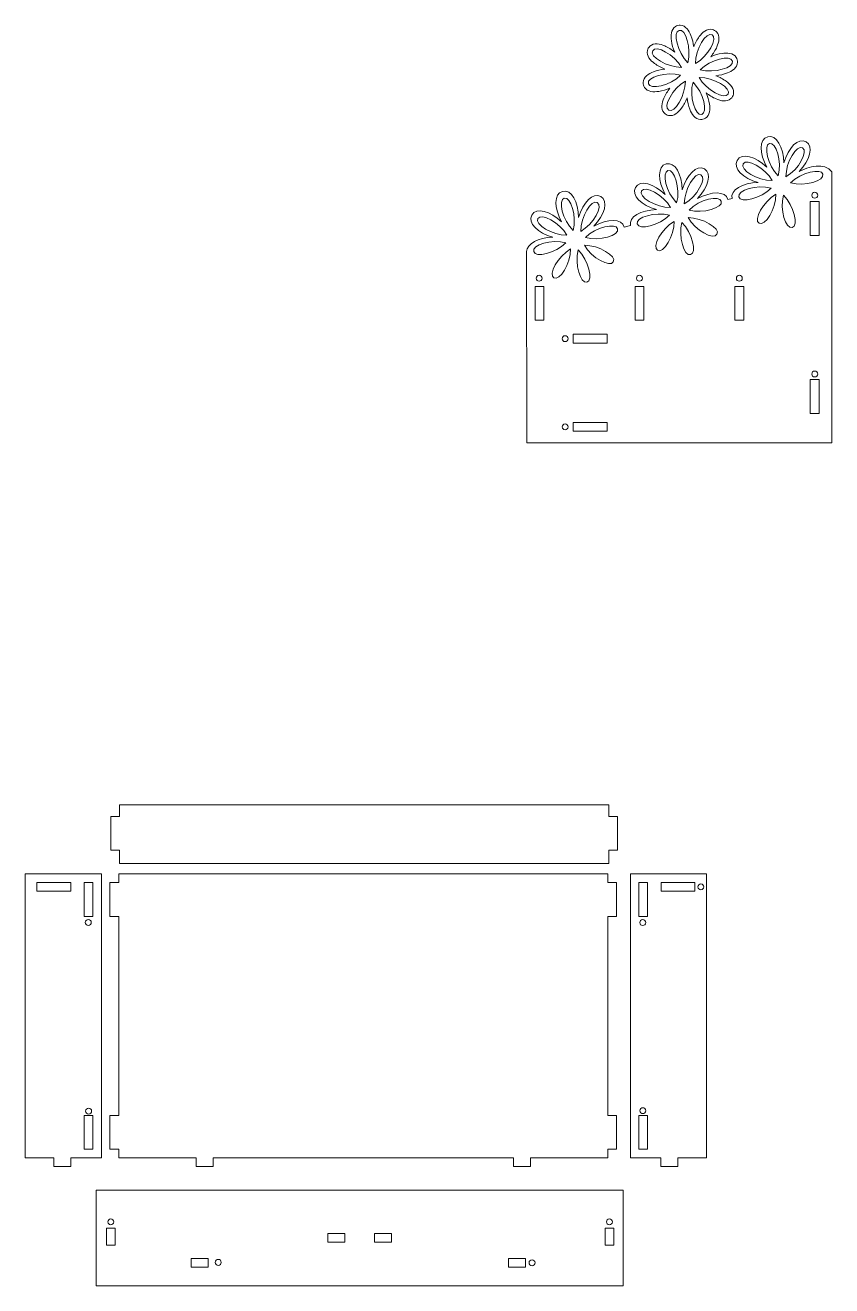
# Model space of a CAD drawing. Header units: inches. Extents: x -27.3 to 18.2, y -33.1 to 6.1.
# Drawn here: x -27.25 to -8.51, y -33.07 to -3.76 of the extents above; entities that cross this region are included whole.
import ezdxf

# ---------------------------------------------------------------- set-up
doc = ezdxf.new("R2010")
doc.units = ezdxf.units.IN
doc.header["$MEASUREMENT"] = 0
doc.layers.add('Layer 1', color=7, linetype='Continuous')

msp = doc.modelspace()

# ---------------------------------------------------------------- linework, layer by layer
at = {"layer": 'Layer 1', "color": 250, "lineweight": 18}
for points, knots in [([(-11.321, -4.488), (-11.237, -4.452), (-11.147, -4.424), (-11.06, -4.411), (-11.06, -4.411), (-10.947, -4.394), (-10.798, -4.396), (-10.729, -4.506), (-10.729, -4.506), (-10.719, -4.523), (-10.711, -4.541), (-10.706, -4.56), (-10.706, -4.56), (-10.701, -4.579), (-10.698, -4.599), (-10.699, -4.619), (-10.699, -4.619), (-10.703, -4.748), (-10.831, -4.825), (-10.937, -4.867), (-10.937, -4.867), (-11.019, -4.899), (-11.111, -4.92), (-11.202, -4.931), (-11.202, -4.931), (-11.117, -4.965), (-11.034, -5.008), (-10.963, -5.061), (-10.963, -5.061), (-10.87, -5.128), (-10.767, -5.236), (-10.796, -5.362), (-10.796, -5.362), (-10.8, -5.381), (-10.808, -5.399), (-10.818, -5.416), (-10.818, -5.416), (-10.828, -5.434), (-10.84, -5.45), (-10.854, -5.463), (-10.854, -5.463), (-10.949, -5.551), (-11.093, -5.516), (-11.198, -5.47), (-11.198, -5.47), (-11.279, -5.435), (-11.359, -5.385), (-11.431, -5.328), (-11.431, -5.328), (-11.394, -5.412), (-11.366, -5.502), (-11.353, -5.589), (-11.353, -5.589), (-11.336, -5.702), (-11.339, -5.851), (-11.448, -5.92), (-11.448, -5.92), (-11.465, -5.93), (-11.483, -5.938), (-11.503, -5.943), (-11.503, -5.943), (-11.522, -5.948), (-11.541, -5.951), (-11.561, -5.95), (-11.561, -5.95), (-11.69, -5.946), (-11.767, -5.818), (-11.809, -5.712), (-11.809, -5.712), (-11.842, -5.63), (-11.863, -5.538), (-11.873, -5.447), (-11.873, -5.447), (-11.907, -5.533), (-11.951, -5.616), (-12.003, -5.687), (-12.003, -5.687), (-12.071, -5.779), (-12.178, -5.882), (-12.304, -5.853), (-12.304, -5.853), (-12.323, -5.849), (-12.342, -5.841), (-12.359, -5.831), (-12.359, -5.831), (-12.376, -5.822), (-12.392, -5.809), (-12.405, -5.795), (-12.405, -5.795), (-12.494, -5.701), (-12.458, -5.556), (-12.412, -5.451), (-12.412, -5.451), (-12.377, -5.37), (-12.327, -5.29), (-12.271, -5.219), (-12.271, -5.219), (-12.354, -5.255), (-12.444, -5.283), (-12.531, -5.296), (-12.531, -5.296), (-12.644, -5.313), (-12.794, -5.31), (-12.862, -5.201), (-12.862, -5.201), (-12.873, -5.184), (-12.88, -5.166), (-12.885, -5.147), (-12.885, -5.147), (-12.891, -5.128), (-12.893, -5.108), (-12.893, -5.088), (-12.893, -5.088), (-12.888, -4.959), (-12.761, -4.882), (-12.654, -4.84), (-12.654, -4.84), (-12.572, -4.808), (-12.481, -4.787), (-12.39, -4.776), (-12.39, -4.776), (-12.475, -4.742), (-12.558, -4.698), (-12.629, -4.646), (-12.629, -4.646), (-12.721, -4.579), (-12.824, -4.471), (-12.796, -4.345), (-12.796, -4.345), (-12.791, -4.326), (-12.784, -4.307), (-12.773, -4.291), (-12.773, -4.291), (-12.764, -4.273), (-12.752, -4.257), (-12.737, -4.244), (-12.737, -4.244), (-12.643, -4.156), (-12.498, -4.191), (-12.393, -4.237), (-12.393, -4.237), (-12.312, -4.272), (-12.233, -4.322), (-12.161, -4.379), (-12.161, -4.379), (-12.197, -4.295), (-12.225, -4.205), (-12.238, -4.118), (-12.238, -4.118), (-12.256, -4.005), (-12.253, -3.856), (-12.143, -3.787), (-12.143, -3.787), (-12.127, -3.777), (-12.108, -3.769), (-12.089, -3.764), (-12.089, -3.764), (-12.07, -3.759), (-12.05, -3.756), (-12.03, -3.757), (-12.03, -3.757), (-11.901, -3.761), (-11.824, -3.889), (-11.782, -3.995), (-11.782, -3.995), (-11.75, -4.077), (-11.729, -4.169), (-11.718, -4.26), (-11.718, -4.26), (-11.685, -4.174), (-11.641, -4.091), (-11.589, -4.02), (-11.589, -4.02), (-11.521, -3.928), (-11.413, -3.825), (-11.288, -3.854), (-11.288, -3.854), (-11.268, -3.858), (-11.25, -3.866), (-11.233, -3.876), (-11.233, -3.876), (-11.215, -3.885), (-11.2, -3.898), (-11.186, -3.912), (-11.186, -3.912), (-11.098, -4.006), (-11.133, -4.151), (-11.179, -4.256), (-11.179, -4.256), (-11.214, -4.337), (-11.264, -4.416), (-11.321, -4.488)], [0, 0, 0, 0, 0.020408, 0.020408, 0.020408, 0.020408, 0.040816, 0.040816, 0.040816, 0.040816, 0.061224, 0.061224, 0.061224, 0.061224, 0.081633, 0.081633, 0.081633, 0.081633, 0.102041, 0.102041, 0.102041, 0.102041, 0.122449, 0.122449, 0.122449, 0.122449, 0.142857, 0.142857, 0.142857, 0.142857, 0.163265, 0.163265, 0.163265, 0.163265, 0.183673, 0.183673, 0.183673, 0.183673, 0.204082, 0.204082, 0.204082, 0.204082, 0.22449, 0.22449, 0.22449, 0.22449, 0.244898, 0.244898, 0.244898, 0.244898, 0.265306, 0.265306, 0.265306, 0.265306, 0.285714, 0.285714, 0.285714, 0.285714, 0.306122, 0.306122, 0.306122, 0.306122, 0.326531, 0.326531, 0.326531, 0.326531, 0.346939, 0.346939, 0.346939, 0.346939, 0.367347, 0.367347, 0.367347, 0.367347, 0.387755, 0.387755, 0.387755, 0.387755, 0.408163, 0.408163, 0.408163, 0.408163, 0.428571, 0.428571, 0.428571, 0.428571, 0.44898, 0.44898, 0.44898, 0.44898, 0.469388, 0.469388, 0.469388, 0.469388, 0.489796, 0.489796, 0.489796, 0.489796, 0.510204, 0.510204, 0.510204, 0.510204, 0.530612, 0.530612, 0.530612, 0.530612, 0.55102, 0.55102, 0.55102, 0.55102, 0.571429, 0.571429, 0.571429, 0.571429, 0.591837, 0.591837, 0.591837, 0.591837, 0.612245, 0.612245, 0.612245, 0.612245, 0.632653, 0.632653, 0.632653, 0.632653, 0.653061, 0.653061, 0.653061, 0.653061, 0.673469, 0.673469, 0.673469, 0.673469, 0.693878, 0.693878, 0.693878, 0.693878, 0.714286, 0.714286, 0.714286, 0.714286, 0.734694, 0.734694, 0.734694, 0.734694, 0.755102, 0.755102, 0.755102, 0.755102, 0.77551, 0.77551, 0.77551, 0.77551, 0.795918, 0.795918, 0.795918, 0.795918, 0.816327, 0.816327, 0.816327, 0.816327, 0.836735, 0.836735, 0.836735, 0.836735, 0.857143, 0.857143, 0.857143, 0.857143, 0.877551, 0.877551, 0.877551, 0.877551, 0.897959, 0.897959, 0.897959, 0.897959, 0.918367, 0.918367, 0.918367, 0.918367, 0.938776, 0.938776, 0.938776, 0.938776, 0.959184, 0.959184, 0.959184, 0.959184, 1, 1, 1, 1]), ([(-12.058, -3.878), (-12.212, -3.91), (-12.099, -4.393), (-11.857, -4.627), (-11.857, -4.627), (-11.765, -4.303), (-11.91, -3.829), (-12.058, -3.878)], [0, 0, 0, 0, 0.333333, 0.333333, 0.333333, 0.333333, 1, 1, 1, 1]), ([(-11.292, -3.978), (-11.423, -3.892), (-11.684, -4.313), (-11.678, -4.65), (-11.678, -4.65), (-11.385, -4.486), (-11.152, -4.048), (-11.292, -3.978)], [0, 0, 0, 0, 0.333333, 0.333333, 0.333333, 0.333333, 1, 1, 1, 1]), ([(-12.671, -4.349), (-12.757, -4.48), (-12.336, -4.742), (-11.999, -4.736), (-11.999, -4.736), (-12.163, -4.442), (-12.601, -4.209), (-12.671, -4.349)], [0, 0, 0, 0, 0.333333, 0.333333, 0.333333, 0.333333, 1, 1, 1, 1]), ([(-10.821, -4.591), (-10.852, -4.438), (-11.335, -4.55), (-11.569, -4.792), (-11.569, -4.792), (-11.245, -4.884), (-10.771, -4.74), (-10.821, -4.591)], [0, 0, 0, 0, 0.333333, 0.333333, 0.333333, 0.333333, 1, 1, 1, 1]), ([(-12.771, -5.116), (-12.739, -5.269), (-12.256, -5.157), (-12.023, -4.915), (-12.023, -4.915), (-12.346, -4.822), (-12.821, -4.967), (-12.771, -5.116)], [0, 0, 0, 0, 0.333333, 0.333333, 0.333333, 0.333333, 1, 1, 1, 1]), ([(-10.921, -5.357), (-10.834, -5.227), (-11.256, -4.965), (-11.592, -4.971), (-11.592, -4.971), (-11.428, -5.265), (-10.991, -5.498), (-10.921, -5.357)], [0, 0, 0, 0, 0.333333, 0.333333, 0.333333, 0.333333, 1, 1, 1, 1]), ([(-12.3, -5.729), (-12.169, -5.815), (-11.907, -5.393), (-11.913, -5.057), (-11.913, -5.057), (-12.207, -5.221), (-12.44, -5.659), (-12.3, -5.729)], [0, 0, 0, 0, 0.333333, 0.333333, 0.333333, 0.333333, 1, 1, 1, 1]), ([(-11.533, -5.829), (-11.38, -5.797), (-11.493, -5.314), (-11.735, -5.08), (-11.735, -5.08), (-11.827, -5.404), (-11.682, -5.878), (-11.533, -5.829)], [0, 0, 0, 0, 0.333333, 0.333333, 0.333333, 0.333333, 1, 1, 1, 1]), ([(-8.511, -7.169), (-8.511, -7.169), (-8.511, -13.468), (-8.511, -13.468), (-8.511, -13.468), (-8.511, -13.468), (-15.597, -13.468), (-15.597, -13.468), (-15.597, -13.468), (-15.597, -13.468), (-15.6, -9.021), (-15.6, -9.021), (-15.6, -9.021), (-15.6, -8.837), (-15.326, -8.693), (-14.994, -8.686), (-14.994, -8.686), (-15.335, -8.588), (-15.59, -8.35), (-15.477, -8.171), (-15.477, -8.171), (-15.379, -7.984), (-15.045, -8.084), (-14.789, -8.331), (-14.789, -8.331), (-14.961, -8.02), (-14.973, -7.671), (-14.766, -7.625), (-14.766, -7.625), (-14.565, -7.561), (-14.4, -7.869), (-14.393, -8.224), (-14.393, -8.224), (-14.295, -7.882), (-14.057, -7.628), (-13.878, -7.741), (-13.878, -7.741), (-13.69, -7.839), (-13.791, -8.173), (-14.037, -8.429), (-14.037, -8.429), (-13.727, -8.256), (-13.378, -8.245), (-13.332, -8.451), (-13.332, -8.451), (-13.331, -8.452), (-13.331, -8.453), (-13.331, -8.454), (-13.331, -8.454), (-13.331, -8.454), (-13.185, -8.415), (-13.185, -8.415), (-13.185, -8.415), (-13.245, -8.215), (-12.939, -8.051), (-12.586, -8.044), (-12.586, -8.044), (-12.927, -7.946), (-13.182, -7.708), (-13.068, -7.529), (-13.068, -7.529), (-12.971, -7.342), (-12.637, -7.443), (-12.381, -7.689), (-12.381, -7.689), (-12.553, -7.378), (-12.565, -7.029), (-12.358, -6.983), (-12.358, -6.983), (-12.156, -6.919), (-11.992, -7.227), (-11.985, -7.582), (-11.985, -7.582), (-11.887, -7.241), (-11.649, -6.986), (-11.47, -7.099), (-11.47, -7.099), (-11.282, -7.197), (-11.383, -7.531), (-11.629, -7.787), (-11.629, -7.787), (-11.318, -7.615), (-10.97, -7.603), (-10.924, -7.809), (-10.924, -7.809), (-10.923, -7.81), (-10.923, -7.811), (-10.923, -7.812), (-10.923, -7.812), (-10.923, -7.812), (-10.824, -7.786), (-10.824, -7.786), (-10.824, -7.786), (-10.884, -7.585), (-10.578, -7.422), (-10.224, -7.415), (-10.224, -7.415), (-10.566, -7.317), (-10.821, -7.079), (-10.707, -6.9), (-10.707, -6.9), (-10.61, -6.712), (-10.276, -6.813), (-10.02, -7.059), (-10.02, -7.059), (-10.192, -6.749), (-10.204, -6.4), (-9.997, -6.354), (-9.997, -6.354), (-9.795, -6.29), (-9.63, -6.598), (-9.623, -6.953), (-9.623, -6.953), (-9.526, -6.611), (-9.287, -6.356), (-9.109, -6.47), (-9.109, -6.47), (-8.921, -6.567), (-9.022, -6.901), (-9.268, -7.158), (-9.268, -7.158), (-9.064, -7.044), (-8.674, -6.934), (-8.511, -7.169)], [0, 0, 0, 0, 0.03125, 0.03125, 0.03125, 0.03125, 0.0625, 0.0625, 0.0625, 0.0625, 0.09375, 0.09375, 0.09375, 0.09375, 0.125, 0.125, 0.125, 0.125, 0.15625, 0.15625, 0.15625, 0.15625, 0.1875, 0.1875, 0.1875, 0.1875, 0.21875, 0.21875, 0.21875, 0.21875, 0.25, 0.25, 0.25, 0.25, 0.28125, 0.28125, 0.28125, 0.28125, 0.3125, 0.3125, 0.3125, 0.3125, 0.34375, 0.34375, 0.34375, 0.34375, 0.375, 0.375, 0.375, 0.375, 0.40625, 0.40625, 0.40625, 0.40625, 0.4375, 0.4375, 0.4375, 0.4375, 0.46875, 0.46875, 0.46875, 0.46875, 0.5, 0.5, 0.5, 0.5, 0.53125, 0.53125, 0.53125, 0.53125, 0.5625, 0.5625, 0.5625, 0.5625, 0.59375, 0.59375, 0.59375, 0.59375, 0.625, 0.625, 0.625, 0.625, 0.65625, 0.65625, 0.65625, 0.65625, 0.6875, 0.6875, 0.6875, 0.6875, 0.71875, 0.71875, 0.71875, 0.71875, 0.75, 0.75, 0.75, 0.75, 0.78125, 0.78125, 0.78125, 0.78125, 0.8125, 0.8125, 0.8125, 0.8125, 0.84375, 0.84375, 0.84375, 0.84375, 0.875, 0.875, 0.875, 0.875, 0.90625, 0.90625, 0.90625, 0.90625, 0.9375, 0.9375, 0.9375, 0.9375, 1, 1, 1, 1]), ([(-9.955, -6.509), (-10.109, -6.541), (-9.996, -7.024), (-9.754, -7.257), (-9.754, -7.257), (-9.662, -6.934), (-9.807, -6.459), (-9.955, -6.509)], [0, 0, 0, 0, 0.333333, 0.333333, 0.333333, 0.333333, 1, 1, 1, 1]), ([(-9.189, -6.609), (-9.32, -6.523), (-9.581, -6.944), (-9.576, -7.281), (-9.576, -7.281), (-9.282, -7.117), (-9.049, -6.679), (-9.189, -6.609)], [0, 0, 0, 0, 0.333333, 0.333333, 0.333333, 0.333333, 1, 1, 1, 1]), ([(-10.568, -6.98), (-10.654, -7.111), (-10.233, -7.373), (-9.896, -7.367), (-9.896, -7.367), (-10.06, -7.073), (-10.498, -6.84), (-10.568, -6.98)], [0, 0, 0, 0, 0.333333, 0.333333, 0.333333, 0.333333, 1, 1, 1, 1]), ([(-12.316, -7.138), (-12.47, -7.17), (-12.357, -7.653), (-12.115, -7.887), (-12.115, -7.887), (-12.023, -7.563), (-12.168, -7.089), (-12.316, -7.138)], [0, 0, 0, 0, 0.333333, 0.333333, 0.333333, 0.333333, 1, 1, 1, 1]), ([(-11.55, -7.239), (-11.681, -7.152), (-11.943, -7.574), (-11.937, -7.91), (-11.937, -7.91), (-11.643, -7.746), (-11.41, -7.309), (-11.55, -7.239)], [0, 0, 0, 0, 0.333333, 0.333333, 0.333333, 0.333333, 1, 1, 1, 1]), ([(-8.718, -7.222), (-8.749, -7.068), (-9.232, -7.181), (-9.466, -7.423), (-9.466, -7.423), (-9.142, -7.515), (-8.668, -7.37), (-8.718, -7.222)], [0, 0, 0, 0, 0.333333, 0.333333, 0.333333, 0.333333, 1, 1, 1, 1]), ([(-12.929, -7.61), (-13.015, -7.741), (-12.594, -8.002), (-12.258, -7.996), (-12.258, -7.996), (-12.421, -7.703), (-12.859, -7.47), (-12.929, -7.61)], [0, 0, 0, 0, 0.333333, 0.333333, 0.333333, 0.333333, 1, 1, 1, 1]), ([(-10.668, -7.747), (-10.636, -7.9), (-10.153, -7.787), (-9.92, -7.545), (-9.92, -7.545), (-10.243, -7.453), (-10.718, -7.598), (-10.668, -7.747)], [0, 0, 0, 0, 0.333333, 0.333333, 0.333333, 0.333333, 1, 1, 1, 1]), ([(-14.725, -7.78), (-14.878, -7.812), (-14.765, -8.295), (-14.523, -8.529), (-14.523, -8.529), (-14.431, -8.205), (-14.576, -7.731), (-14.725, -7.78)], [0, 0, 0, 0, 0.333333, 0.333333, 0.333333, 0.333333, 1, 1, 1, 1]), ([(-13.958, -7.88), (-14.089, -7.794), (-14.351, -8.216), (-14.345, -8.552), (-14.345, -8.552), (-14.051, -8.388), (-13.818, -7.95), (-13.958, -7.88)], [0, 0, 0, 0, 0.333333, 0.333333, 0.333333, 0.333333, 1, 1, 1, 1]), ([(-11.079, -7.851), (-11.111, -7.698), (-11.593, -7.811), (-11.827, -8.053), (-11.827, -8.053), (-11.504, -8.145), (-11.029, -8), (-11.079, -7.851)], [0, 0, 0, 0, 0.333333, 0.333333, 0.333333, 0.333333, 1, 1, 1, 1]), ([(-10.197, -8.359), (-10.066, -8.446), (-9.804, -8.024), (-9.81, -7.688), (-9.81, -7.688), (-10.104, -7.852), (-10.337, -8.289), (-10.197, -8.359)], [0, 0, 0, 0, 0.333333, 0.333333, 0.333333, 0.333333, 1, 1, 1, 1]), ([(-9.43, -8.459), (-9.277, -8.428), (-9.39, -7.945), (-9.632, -7.711), (-9.632, -7.711), (-9.724, -8.035), (-9.579, -8.509), (-9.43, -8.459)], [0, 0, 0, 0, 0.333333, 0.333333, 0.333333, 0.333333, 1, 1, 1, 1]), ([(-9.009, -7.856), (-9.009, -7.856), (-8.804, -7.856), (-8.804, -7.856), (-8.804, -7.856), (-8.804, -7.856), (-8.804, -8.643), (-8.804, -8.643), (-8.804, -8.643), (-8.804, -8.643), (-9.009, -8.643), (-9.009, -8.643), (-9.009, -8.643), (-9.009, -8.643), (-9.009, -7.856), (-9.009, -7.856)], [0, 0, 0, 0, 0.2, 0.2, 0.2, 0.2, 0.4, 0.4, 0.4, 0.4, 0.6, 0.6, 0.6, 0.6, 1, 1, 1, 1]), ([(-8.906, -7.641), (-8.868, -7.641), (-8.838, -7.672), (-8.838, -7.71), (-8.838, -7.71), (-8.838, -7.748), (-8.868, -7.779), (-8.906, -7.779), (-8.906, -7.779), (-8.944, -7.779), (-8.975, -7.748), (-8.975, -7.71), (-8.975, -7.71), (-8.975, -7.672), (-8.944, -7.641), (-8.906, -7.641)], [0, 0, 0, 0, 0.2, 0.2, 0.2, 0.2, 0.4, 0.4, 0.4, 0.4, 0.6, 0.6, 0.6, 0.6, 1, 1, 1, 1]), ([(-15.337, -8.252), (-15.423, -8.382), (-15.002, -8.644), (-14.666, -8.638), (-14.666, -8.638), (-14.829, -8.344), (-15.267, -8.111), (-15.337, -8.252)], [0, 0, 0, 0, 0.333333, 0.333333, 0.333333, 0.333333, 1, 1, 1, 1]), ([(-13.029, -8.376), (-12.998, -8.53), (-12.515, -8.417), (-12.281, -8.175), (-12.281, -8.175), (-12.605, -8.083), (-13.079, -8.228), (-13.029, -8.376)], [0, 0, 0, 0, 0.333333, 0.333333, 0.333333, 0.333333, 1, 1, 1, 1]), ([(-13.487, -8.493), (-13.519, -8.34), (-14.002, -8.452), (-14.235, -8.694), (-14.235, -8.694), (-13.912, -8.787), (-13.437, -8.642), (-13.487, -8.493)], [0, 0, 0, 0, 0.333333, 0.333333, 0.333333, 0.333333, 1, 1, 1, 1]), ([(-12.558, -8.989), (-12.427, -9.075), (-12.165, -8.654), (-12.171, -8.317), (-12.171, -8.317), (-12.465, -8.481), (-12.698, -8.919), (-12.558, -8.989)], [0, 0, 0, 0, 0.333333, 0.333333, 0.333333, 0.333333, 1, 1, 1, 1]), ([(-11.792, -9.089), (-11.638, -9.057), (-11.751, -8.574), (-11.993, -8.341), (-11.993, -8.341), (-12.085, -8.664), (-11.94, -9.138), (-11.792, -9.089)], [0, 0, 0, 0, 0.333333, 0.333333, 0.333333, 0.333333, 1, 1, 1, 1]), ([(-11.179, -8.618), (-11.093, -8.487), (-11.514, -8.225), (-11.85, -8.231), (-11.85, -8.231), (-11.687, -8.525), (-11.249, -8.758), (-11.179, -8.618)], [0, 0, 0, 0, 0.333333, 0.333333, 0.333333, 0.333333, 1, 1, 1, 1]), ([(-15.437, -9.018), (-15.406, -9.171), (-14.923, -9.059), (-14.689, -8.817), (-14.689, -8.817), (-15.013, -8.725), (-15.487, -8.869), (-15.437, -9.018)], [0, 0, 0, 0, 0.333333, 0.333333, 0.333333, 0.333333, 1, 1, 1, 1]), ([(-14.966, -9.631), (-14.835, -9.717), (-14.573, -9.296), (-14.579, -8.959), (-14.579, -8.959), (-14.873, -9.123), (-15.106, -9.561), (-14.966, -9.631)], [0, 0, 0, 0, 0.333333, 0.333333, 0.333333, 0.333333, 1, 1, 1, 1]), ([(-14.2, -9.731), (-14.046, -9.699), (-14.159, -9.216), (-14.401, -8.982), (-14.401, -8.982), (-14.493, -9.306), (-14.348, -9.78), (-14.2, -9.731)], [0, 0, 0, 0, 0.333333, 0.333333, 0.333333, 0.333333, 1, 1, 1, 1]), ([(-13.587, -9.26), (-13.501, -9.129), (-13.922, -8.867), (-14.259, -8.873), (-14.259, -8.873), (-14.095, -9.167), (-13.657, -9.4), (-13.587, -9.26)], [0, 0, 0, 0, 0.333333, 0.333333, 0.333333, 0.333333, 1, 1, 1, 1]), ([(-15.31, -9.571), (-15.272, -9.571), (-15.241, -9.602), (-15.241, -9.64), (-15.241, -9.64), (-15.241, -9.678), (-15.272, -9.709), (-15.31, -9.709), (-15.31, -9.709), (-15.348, -9.709), (-15.379, -9.678), (-15.379, -9.64), (-15.379, -9.64), (-15.379, -9.602), (-15.348, -9.571), (-15.31, -9.571)], [0, 0, 0, 0, 0.2, 0.2, 0.2, 0.2, 0.4, 0.4, 0.4, 0.4, 0.6, 0.6, 0.6, 0.6, 1, 1, 1, 1]), ([(-12.98, -9.571), (-12.942, -9.571), (-12.911, -9.602), (-12.911, -9.64), (-12.911, -9.64), (-12.911, -9.678), (-12.942, -9.709), (-12.98, -9.709), (-12.98, -9.709), (-13.018, -9.709), (-13.049, -9.678), (-13.049, -9.64), (-13.049, -9.64), (-13.049, -9.602), (-13.018, -9.571), (-12.98, -9.571)], [0, 0, 0, 0, 0.2, 0.2, 0.2, 0.2, 0.4, 0.4, 0.4, 0.4, 0.6, 0.6, 0.6, 0.6, 1, 1, 1, 1]), ([(-10.658, -9.571), (-10.62, -9.571), (-10.589, -9.602), (-10.589, -9.64), (-10.589, -9.64), (-10.589, -9.678), (-10.62, -9.709), (-10.658, -9.709), (-10.658, -9.709), (-10.696, -9.709), (-10.727, -9.678), (-10.727, -9.64), (-10.727, -9.64), (-10.727, -9.602), (-10.696, -9.571), (-10.658, -9.571)], [0, 0, 0, 0, 0.2, 0.2, 0.2, 0.2, 0.4, 0.4, 0.4, 0.4, 0.6, 0.6, 0.6, 0.6, 1, 1, 1, 1]), ([(-15.403, -9.828), (-15.403, -9.828), (-15.199, -9.828), (-15.199, -9.828), (-15.199, -9.828), (-15.199, -9.828), (-15.199, -10.615), (-15.199, -10.615), (-15.199, -10.615), (-15.199, -10.615), (-15.403, -10.615), (-15.403, -10.615), (-15.403, -10.615), (-15.403, -10.615), (-15.403, -9.828), (-15.403, -9.828)], [0, 0, 0, 0, 0.2, 0.2, 0.2, 0.2, 0.4, 0.4, 0.4, 0.4, 0.6, 0.6, 0.6, 0.6, 1, 1, 1, 1]), ([(-13.082, -9.828), (-13.082, -9.828), (-12.877, -9.828), (-12.877, -9.828), (-12.877, -9.828), (-12.877, -9.828), (-12.877, -10.615), (-12.877, -10.615), (-12.877, -10.615), (-12.877, -10.615), (-13.082, -10.615), (-13.082, -10.615), (-13.082, -10.615), (-13.082, -10.615), (-13.082, -9.828), (-13.082, -9.828)], [0, 0, 0, 0, 0.2, 0.2, 0.2, 0.2, 0.4, 0.4, 0.4, 0.4, 0.6, 0.6, 0.6, 0.6, 1, 1, 1, 1]), ([(-10.761, -9.828), (-10.761, -9.828), (-10.556, -9.828), (-10.556, -9.828), (-10.556, -9.828), (-10.556, -9.828), (-10.556, -10.615), (-10.556, -10.615), (-10.556, -10.615), (-10.556, -10.615), (-10.761, -10.615), (-10.761, -10.615), (-10.761, -10.615), (-10.761, -10.615), (-10.761, -9.828), (-10.761, -9.828)], [0, 0, 0, 0, 0.2, 0.2, 0.2, 0.2, 0.4, 0.4, 0.4, 0.4, 0.6, 0.6, 0.6, 0.6, 1, 1, 1, 1]), ([(-14.706, -10.976), (-14.668, -10.976), (-14.637, -11.006), (-14.637, -11.045), (-14.637, -11.045), (-14.637, -11.083), (-14.668, -11.113), (-14.706, -11.113), (-14.706, -11.113), (-14.744, -11.113), (-14.775, -11.083), (-14.775, -11.045), (-14.775, -11.045), (-14.775, -11.006), (-14.744, -10.976), (-14.706, -10.976)], [0, 0, 0, 0, 0.2, 0.2, 0.2, 0.2, 0.4, 0.4, 0.4, 0.4, 0.6, 0.6, 0.6, 0.6, 1, 1, 1, 1]), ([(-14.521, -10.942), (-14.521, -10.942), (-13.733, -10.942), (-13.733, -10.942), (-13.733, -10.942), (-13.733, -10.942), (-13.733, -11.147), (-13.733, -11.147), (-13.733, -11.147), (-13.733, -11.147), (-14.521, -11.147), (-14.521, -11.147), (-14.521, -11.147), (-14.521, -11.147), (-14.521, -10.942), (-14.521, -10.942)], [0, 0, 0, 0, 0.2, 0.2, 0.2, 0.2, 0.4, 0.4, 0.4, 0.4, 0.6, 0.6, 0.6, 0.6, 1, 1, 1, 1]), ([(-9.009, -11.995), (-9.009, -11.995), (-8.804, -11.995), (-8.804, -11.995), (-8.804, -11.995), (-8.804, -11.995), (-8.804, -12.782), (-8.804, -12.782), (-8.804, -12.782), (-8.804, -12.782), (-9.009, -12.782), (-9.009, -12.782), (-9.009, -12.782), (-9.009, -12.782), (-9.009, -11.995), (-9.009, -11.995)], [0, 0, 0, 0, 0.2, 0.2, 0.2, 0.2, 0.4, 0.4, 0.4, 0.4, 0.6, 0.6, 0.6, 0.6, 1, 1, 1, 1]), ([(-8.906, -11.798), (-8.868, -11.798), (-8.838, -11.829), (-8.838, -11.867), (-8.838, -11.867), (-8.838, -11.905), (-8.868, -11.935), (-8.906, -11.935), (-8.906, -11.935), (-8.944, -11.935), (-8.975, -11.905), (-8.975, -11.867), (-8.975, -11.867), (-8.975, -11.829), (-8.944, -11.798), (-8.906, -11.798)], [0, 0, 0, 0, 0.2, 0.2, 0.2, 0.2, 0.4, 0.4, 0.4, 0.4, 0.6, 0.6, 0.6, 0.6, 1, 1, 1, 1]), ([(-14.706, -13.027), (-14.668, -13.027), (-14.637, -13.058), (-14.637, -13.096), (-14.637, -13.096), (-14.637, -13.134), (-14.668, -13.165), (-14.706, -13.165), (-14.706, -13.165), (-14.744, -13.165), (-14.775, -13.134), (-14.775, -13.096), (-14.775, -13.096), (-14.775, -13.058), (-14.744, -13.027), (-14.706, -13.027)], [0, 0, 0, 0, 0.2, 0.2, 0.2, 0.2, 0.4, 0.4, 0.4, 0.4, 0.6, 0.6, 0.6, 0.6, 1, 1, 1, 1]), ([(-14.521, -12.994), (-14.521, -12.994), (-13.733, -12.994), (-13.733, -12.994), (-13.733, -12.994), (-13.733, -12.994), (-13.733, -13.199), (-13.733, -13.199), (-13.733, -13.199), (-13.733, -13.199), (-14.521, -13.199), (-14.521, -13.199), (-14.521, -13.199), (-14.521, -13.199), (-14.521, -12.994), (-14.521, -12.994)], [0, 0, 0, 0, 0.2, 0.2, 0.2, 0.2, 0.4, 0.4, 0.4, 0.4, 0.6, 0.6, 0.6, 0.6, 1, 1, 1, 1]), ([(-13.694, -21.884), (-13.694, -21.884), (-25.058, -21.884), (-25.058, -21.884), (-25.058, -21.884), (-25.058, -21.884), (-25.058, -22.153), (-25.058, -22.153), (-25.058, -22.153), (-25.058, -22.153), (-25.263, -22.153), (-25.263, -22.153), (-25.263, -22.153), (-25.263, -22.153), (-25.263, -22.94), (-25.263, -22.94), (-25.263, -22.94), (-25.263, -22.94), (-25.058, -22.94), (-25.058, -22.94), (-25.058, -22.94), (-25.058, -22.94), (-25.058, -23.248), (-25.058, -23.248), (-25.058, -23.248), (-25.058, -23.248), (-13.694, -23.248), (-13.694, -23.248), (-13.694, -23.248), (-13.694, -23.248), (-13.694, -22.94), (-13.694, -22.94), (-13.694, -22.94), (-13.694, -22.94), (-13.489, -22.94), (-13.489, -22.94), (-13.489, -22.94), (-13.489, -22.94), (-13.489, -22.153), (-13.489, -22.153), (-13.489, -22.153), (-13.489, -22.153), (-13.694, -22.153), (-13.694, -22.153), (-13.694, -22.153), (-13.694, -22.153), (-13.694, -21.884), (-13.694, -21.884)], [0, 0, 0, 0, 0.076923, 0.076923, 0.076923, 0.076923, 0.153846, 0.153846, 0.153846, 0.153846, 0.230769, 0.230769, 0.230769, 0.230769, 0.307692, 0.307692, 0.307692, 0.307692, 0.384615, 0.384615, 0.384615, 0.384615, 0.461538, 0.461538, 0.461538, 0.461538, 0.538462, 0.538462, 0.538462, 0.538462, 0.615385, 0.615385, 0.615385, 0.615385, 0.692308, 0.692308, 0.692308, 0.692308, 0.769231, 0.769231, 0.769231, 0.769231, 0.846154, 0.846154, 0.846154, 0.846154, 1, 1, 1, 1]), ([(-27.251, -30.09), (-27.251, -30.09), (-27.251, -23.493), (-27.251, -23.493), (-27.251, -23.493), (-27.251, -23.493), (-25.482, -23.493), (-25.482, -23.493), (-25.482, -23.493), (-25.482, -23.493), (-25.482, -30.09), (-25.482, -30.09), (-25.482, -30.09), (-25.482, -30.09), (-26.189, -30.09), (-26.189, -30.09), (-26.189, -30.09), (-26.189, -30.09), (-26.189, -30.295), (-26.189, -30.295), (-26.189, -30.295), (-26.189, -30.295), (-26.583, -30.295), (-26.583, -30.295), (-26.583, -30.295), (-26.583, -30.295), (-26.583, -30.09), (-26.583, -30.09), (-26.583, -30.09), (-26.583, -30.09), (-27.251, -30.09), (-27.251, -30.09)], [0, 0, 0, 0, 0.111111, 0.111111, 0.111111, 0.111111, 0.222222, 0.222222, 0.222222, 0.222222, 0.333333, 0.333333, 0.333333, 0.333333, 0.444444, 0.444444, 0.444444, 0.444444, 0.555556, 0.555556, 0.555556, 0.555556, 0.666667, 0.666667, 0.666667, 0.666667, 0.777778, 0.777778, 0.777778, 0.777778, 1, 1, 1, 1]), ([(-26.982, -23.895), (-26.982, -23.895), (-26.982, -23.69), (-26.982, -23.69), (-26.982, -23.69), (-26.982, -23.69), (-26.195, -23.69), (-26.195, -23.69), (-26.195, -23.69), (-26.195, -23.69), (-26.195, -23.895), (-26.195, -23.895), (-26.195, -23.895), (-26.195, -23.895), (-26.982, -23.895), (-26.982, -23.895)], [0, 0, 0, 0, 0.2, 0.2, 0.2, 0.2, 0.4, 0.4, 0.4, 0.4, 0.6, 0.6, 0.6, 0.6, 1, 1, 1, 1]), ([(-25.883, -23.69), (-25.883, -23.69), (-25.679, -23.69), (-25.679, -23.69), (-25.679, -23.69), (-25.679, -23.69), (-25.679, -24.478), (-25.679, -24.478), (-25.679, -24.478), (-25.679, -24.478), (-25.883, -24.478), (-25.883, -24.478), (-25.883, -24.478), (-25.883, -24.478), (-25.883, -23.69), (-25.883, -23.69)], [0, 0, 0, 0, 0.2, 0.2, 0.2, 0.2, 0.4, 0.4, 0.4, 0.4, 0.6, 0.6, 0.6, 0.6, 1, 1, 1, 1]), ([(-25.079, -23.493), (-25.079, -23.493), (-13.715, -23.493), (-13.715, -23.493), (-13.715, -23.493), (-13.715, -23.493), (-13.715, -23.69), (-13.715, -23.69), (-13.715, -23.69), (-13.715, -23.69), (-13.51, -23.69), (-13.51, -23.69), (-13.51, -23.69), (-13.51, -23.69), (-13.51, -24.478), (-13.51, -24.478), (-13.51, -24.478), (-13.51, -24.478), (-13.715, -24.478), (-13.715, -24.478), (-13.715, -24.478), (-13.715, -24.478), (-13.715, -29.106), (-13.715, -29.106), (-13.715, -29.106), (-13.715, -29.106), (-13.51, -29.106), (-13.51, -29.106), (-13.51, -29.106), (-13.51, -29.106), (-13.51, -29.893), (-13.51, -29.893), (-13.51, -29.893), (-13.51, -29.893), (-13.715, -29.893), (-13.715, -29.893), (-13.715, -29.893), (-13.715, -29.893), (-13.715, -30.09), (-13.715, -30.09), (-13.715, -30.09), (-13.715, -30.09), (-15.512, -30.09), (-15.512, -30.09), (-15.512, -30.09), (-15.512, -30.09), (-15.512, -30.294), (-15.512, -30.294), (-15.512, -30.294), (-15.512, -30.294), (-15.906, -30.294), (-15.906, -30.294), (-15.906, -30.294), (-15.906, -30.294), (-15.906, -30.09), (-15.906, -30.09), (-15.906, -30.09), (-15.906, -30.09), (-22.887, -30.09), (-22.887, -30.09), (-22.887, -30.09), (-22.887, -30.09), (-22.887, -30.294), (-22.887, -30.294), (-22.887, -30.294), (-22.887, -30.294), (-23.281, -30.294), (-23.281, -30.294), (-23.281, -30.294), (-23.281, -30.294), (-23.281, -30.09), (-23.281, -30.09), (-23.281, -30.09), (-23.281, -30.09), (-25.079, -30.09), (-25.079, -30.09), (-25.079, -30.09), (-25.079, -30.09), (-25.079, -29.893), (-25.079, -29.893), (-25.079, -29.893), (-25.079, -29.893), (-25.283, -29.893), (-25.283, -29.893), (-25.283, -29.893), (-25.283, -29.893), (-25.283, -29.106), (-25.283, -29.106), (-25.283, -29.106), (-25.283, -29.106), (-25.079, -29.106), (-25.079, -29.106), (-25.079, -29.106), (-25.079, -29.106), (-25.079, -24.478), (-25.079, -24.478), (-25.079, -24.478), (-25.079, -24.478), (-25.283, -24.478), (-25.283, -24.478), (-25.283, -24.478), (-25.283, -24.478), (-25.283, -23.69), (-25.283, -23.69), (-25.283, -23.69), (-25.283, -23.69), (-25.079, -23.69), (-25.079, -23.69), (-25.079, -23.69), (-25.079, -23.69), (-25.079, -23.493), (-25.079, -23.493)], [0, 0, 0, 0, 0.034483, 0.034483, 0.034483, 0.034483, 0.068966, 0.068966, 0.068966, 0.068966, 0.103448, 0.103448, 0.103448, 0.103448, 0.137931, 0.137931, 0.137931, 0.137931, 0.172414, 0.172414, 0.172414, 0.172414, 0.206897, 0.206897, 0.206897, 0.206897, 0.241379, 0.241379, 0.241379, 0.241379, 0.275862, 0.275862, 0.275862, 0.275862, 0.310345, 0.310345, 0.310345, 0.310345, 0.344828, 0.344828, 0.344828, 0.344828, 0.37931, 0.37931, 0.37931, 0.37931, 0.413793, 0.413793, 0.413793, 0.413793, 0.448276, 0.448276, 0.448276, 0.448276, 0.482759, 0.482759, 0.482759, 0.482759, 0.517241, 0.517241, 0.517241, 0.517241, 0.551724, 0.551724, 0.551724, 0.551724, 0.586207, 0.586207, 0.586207, 0.586207, 0.62069, 0.62069, 0.62069, 0.62069, 0.655172, 0.655172, 0.655172, 0.655172, 0.689655, 0.689655, 0.689655, 0.689655, 0.724138, 0.724138, 0.724138, 0.724138, 0.758621, 0.758621, 0.758621, 0.758621, 0.793103, 0.793103, 0.793103, 0.793103, 0.827586, 0.827586, 0.827586, 0.827586, 0.862069, 0.862069, 0.862069, 0.862069, 0.896552, 0.896552, 0.896552, 0.896552, 0.931034, 0.931034, 0.931034, 0.931034, 1, 1, 1, 1]), ([(-11.421, -30.09), (-11.421, -30.09), (-11.421, -23.493), (-11.421, -23.493), (-11.421, -23.493), (-11.421, -23.493), (-13.19, -23.493), (-13.19, -23.493), (-13.19, -23.493), (-13.19, -23.493), (-13.19, -30.09), (-13.19, -30.09), (-13.19, -30.09), (-13.19, -30.09), (-12.483, -30.09), (-12.483, -30.09), (-12.483, -30.09), (-12.483, -30.09), (-12.483, -30.295), (-12.483, -30.295), (-12.483, -30.295), (-12.483, -30.295), (-12.089, -30.295), (-12.089, -30.295), (-12.089, -30.295), (-12.089, -30.295), (-12.089, -30.09), (-12.089, -30.09), (-12.089, -30.09), (-12.089, -30.09), (-11.421, -30.09), (-11.421, -30.09)], [0, 0, 0, 0, 0.111111, 0.111111, 0.111111, 0.111111, 0.222222, 0.222222, 0.222222, 0.222222, 0.333333, 0.333333, 0.333333, 0.333333, 0.444444, 0.444444, 0.444444, 0.444444, 0.555556, 0.555556, 0.555556, 0.555556, 0.666667, 0.666667, 0.666667, 0.666667, 0.777778, 0.777778, 0.777778, 0.777778, 1, 1, 1, 1]), ([(-12.789, -23.69), (-12.789, -23.69), (-12.993, -23.69), (-12.993, -23.69), (-12.993, -23.69), (-12.993, -23.69), (-12.993, -24.478), (-12.993, -24.478), (-12.993, -24.478), (-12.993, -24.478), (-12.789, -24.478), (-12.789, -24.478), (-12.789, -24.478), (-12.789, -24.478), (-12.789, -23.69), (-12.789, -23.69)], [0, 0, 0, 0, 0.2, 0.2, 0.2, 0.2, 0.4, 0.4, 0.4, 0.4, 0.6, 0.6, 0.6, 0.6, 1, 1, 1, 1]), ([(-11.69, -23.895), (-11.69, -23.895), (-11.69, -23.69), (-11.69, -23.69), (-11.69, -23.69), (-11.69, -23.69), (-12.477, -23.69), (-12.477, -23.69), (-12.477, -23.69), (-12.477, -23.69), (-12.477, -23.895), (-12.477, -23.895), (-12.477, -23.895), (-12.477, -23.895), (-11.69, -23.895), (-11.69, -23.895)], [0, 0, 0, 0, 0.2, 0.2, 0.2, 0.2, 0.4, 0.4, 0.4, 0.4, 0.6, 0.6, 0.6, 0.6, 1, 1, 1, 1]), ([(-11.552, -23.724), (-11.514, -23.724), (-11.483, -23.755), (-11.483, -23.793), (-11.483, -23.793), (-11.483, -23.831), (-11.514, -23.862), (-11.552, -23.862), (-11.552, -23.862), (-11.59, -23.862), (-11.621, -23.831), (-11.621, -23.793), (-11.621, -23.793), (-11.621, -23.755), (-11.59, -23.724), (-11.552, -23.724)], [0, 0, 0, 0, 0.2, 0.2, 0.2, 0.2, 0.4, 0.4, 0.4, 0.4, 0.6, 0.6, 0.6, 0.6, 1, 1, 1, 1]), ([(-25.786, -24.552), (-25.748, -24.552), (-25.717, -24.582), (-25.717, -24.62), (-25.717, -24.62), (-25.717, -24.658), (-25.748, -24.689), (-25.786, -24.689), (-25.786, -24.689), (-25.824, -24.689), (-25.855, -24.658), (-25.855, -24.62), (-25.855, -24.62), (-25.855, -24.582), (-25.824, -24.552), (-25.786, -24.552)], [0, 0, 0, 0, 0.2, 0.2, 0.2, 0.2, 0.4, 0.4, 0.4, 0.4, 0.6, 0.6, 0.6, 0.6, 1, 1, 1, 1]), ([(-12.903, -24.554), (-12.865, -24.554), (-12.834, -24.585), (-12.834, -24.623), (-12.834, -24.623), (-12.834, -24.661), (-12.865, -24.692), (-12.903, -24.692), (-12.903, -24.692), (-12.941, -24.692), (-12.972, -24.661), (-12.972, -24.623), (-12.972, -24.623), (-12.972, -24.585), (-12.941, -24.554), (-12.903, -24.554)], [0, 0, 0, 0, 0.2, 0.2, 0.2, 0.2, 0.4, 0.4, 0.4, 0.4, 0.6, 0.6, 0.6, 0.6, 1, 1, 1, 1]), ([(-25.778, -28.938), (-25.74, -28.938), (-25.709, -28.969), (-25.709, -29.007), (-25.709, -29.007), (-25.709, -29.045), (-25.74, -29.076), (-25.778, -29.076), (-25.778, -29.076), (-25.816, -29.076), (-25.847, -29.045), (-25.847, -29.007), (-25.847, -29.007), (-25.847, -28.969), (-25.816, -28.938), (-25.778, -28.938)], [0, 0, 0, 0, 0.2, 0.2, 0.2, 0.2, 0.4, 0.4, 0.4, 0.4, 0.6, 0.6, 0.6, 0.6, 1, 1, 1, 1]), ([(-12.901, -28.928), (-12.863, -28.928), (-12.832, -28.959), (-12.832, -28.997), (-12.832, -28.997), (-12.832, -29.035), (-12.863, -29.066), (-12.901, -29.066), (-12.901, -29.066), (-12.939, -29.066), (-12.97, -29.035), (-12.97, -28.997), (-12.97, -28.997), (-12.97, -28.959), (-12.939, -28.928), (-12.901, -28.928)], [0, 0, 0, 0, 0.2, 0.2, 0.2, 0.2, 0.4, 0.4, 0.4, 0.4, 0.6, 0.6, 0.6, 0.6, 1, 1, 1, 1]), ([(-25.883, -29.893), (-25.883, -29.893), (-25.679, -29.893), (-25.679, -29.893), (-25.679, -29.893), (-25.679, -29.893), (-25.679, -29.106), (-25.679, -29.106), (-25.679, -29.106), (-25.679, -29.106), (-25.883, -29.106), (-25.883, -29.106), (-25.883, -29.106), (-25.883, -29.106), (-25.883, -29.893), (-25.883, -29.893)], [0, 0, 0, 0, 0.2, 0.2, 0.2, 0.2, 0.4, 0.4, 0.4, 0.4, 0.6, 0.6, 0.6, 0.6, 1, 1, 1, 1]), ([(-12.789, -29.893), (-12.789, -29.893), (-12.993, -29.893), (-12.993, -29.893), (-12.993, -29.893), (-12.993, -29.893), (-12.993, -29.106), (-12.993, -29.106), (-12.993, -29.106), (-12.993, -29.106), (-12.789, -29.106), (-12.789, -29.106), (-12.789, -29.106), (-12.789, -29.106), (-12.789, -29.893), (-12.789, -29.893)], [0, 0, 0, 0, 0.2, 0.2, 0.2, 0.2, 0.4, 0.4, 0.4, 0.4, 0.6, 0.6, 0.6, 0.6, 1, 1, 1, 1]), ([(-13.358, -33.069), (-13.358, -33.069), (-25.602, -33.069), (-25.602, -33.069), (-25.602, -33.069), (-25.602, -33.069), (-25.602, -30.844), (-25.602, -30.844), (-25.602, -30.844), (-25.602, -30.844), (-13.358, -30.844), (-13.358, -30.844), (-13.358, -30.844), (-13.358, -30.844), (-13.358, -33.069), (-13.358, -33.069)], [0, 0, 0, 0, 0.2, 0.2, 0.2, 0.2, 0.4, 0.4, 0.4, 0.4, 0.6, 0.6, 0.6, 0.6, 1, 1, 1, 1]), ([(-25.264, -31.514), (-25.226, -31.514), (-25.195, -31.545), (-25.195, -31.583), (-25.195, -31.583), (-25.195, -31.621), (-25.226, -31.652), (-25.264, -31.652), (-25.264, -31.652), (-25.302, -31.652), (-25.332, -31.621), (-25.332, -31.583), (-25.332, -31.583), (-25.332, -31.545), (-25.302, -31.514), (-25.264, -31.514)], [0, 0, 0, 0, 0.2, 0.2, 0.2, 0.2, 0.4, 0.4, 0.4, 0.4, 0.6, 0.6, 0.6, 0.6, 1, 1, 1, 1]), ([(-13.677, -31.514), (-13.639, -31.514), (-13.608, -31.545), (-13.608, -31.583), (-13.608, -31.583), (-13.608, -31.621), (-13.639, -31.652), (-13.677, -31.652), (-13.677, -31.652), (-13.715, -31.652), (-13.746, -31.621), (-13.746, -31.583), (-13.746, -31.583), (-13.746, -31.545), (-13.715, -31.514), (-13.677, -31.514)], [0, 0, 0, 0, 0.2, 0.2, 0.2, 0.2, 0.4, 0.4, 0.4, 0.4, 0.6, 0.6, 0.6, 0.6, 1, 1, 1, 1]), ([(-25.161, -31.73), (-25.161, -31.73), (-25.161, -32.124), (-25.161, -32.124), (-25.161, -32.124), (-25.161, -32.124), (-25.366, -32.124), (-25.366, -32.124), (-25.366, -32.124), (-25.366, -32.124), (-25.366, -31.73), (-25.366, -31.73), (-25.366, -31.73), (-25.366, -31.73), (-25.161, -31.73), (-25.161, -31.73)], [0, 0, 0, 0, 0.2, 0.2, 0.2, 0.2, 0.4, 0.4, 0.4, 0.4, 0.6, 0.6, 0.6, 0.6, 1, 1, 1, 1]), ([(-20.219, -32.057), (-20.219, -32.057), (-19.825, -32.057), (-19.825, -32.057), (-19.825, -32.057), (-19.825, -32.057), (-19.825, -31.856), (-19.825, -31.856), (-19.825, -31.856), (-19.825, -31.856), (-20.219, -31.856), (-20.219, -31.856), (-20.219, -31.856), (-20.219, -31.856), (-20.219, -32.057), (-20.219, -32.057)], [0, 0, 0, 0, 0.2, 0.2, 0.2, 0.2, 0.4, 0.4, 0.4, 0.4, 0.6, 0.6, 0.6, 0.6, 1, 1, 1, 1]), ([(-19.135, -32.057), (-19.135, -32.057), (-18.742, -32.057), (-18.742, -32.057), (-18.742, -32.057), (-18.742, -32.057), (-18.742, -31.856), (-18.742, -31.856), (-18.742, -31.856), (-18.742, -31.856), (-19.135, -31.856), (-19.135, -31.856), (-19.135, -31.856), (-19.135, -31.856), (-19.135, -32.057), (-19.135, -32.057)], [0, 0, 0, 0, 0.2, 0.2, 0.2, 0.2, 0.4, 0.4, 0.4, 0.4, 0.6, 0.6, 0.6, 0.6, 1, 1, 1, 1]), ([(-13.779, -31.73), (-13.779, -31.73), (-13.779, -32.124), (-13.779, -32.124), (-13.779, -32.124), (-13.779, -32.124), (-13.575, -32.124), (-13.575, -32.124), (-13.575, -32.124), (-13.575, -32.124), (-13.575, -31.73), (-13.575, -31.73), (-13.575, -31.73), (-13.575, -31.73), (-13.779, -31.73), (-13.779, -31.73)], [0, 0, 0, 0, 0.2, 0.2, 0.2, 0.2, 0.4, 0.4, 0.4, 0.4, 0.6, 0.6, 0.6, 0.6, 1, 1, 1, 1]), ([(-23.392, -32.636), (-23.392, -32.636), (-22.998, -32.636), (-22.998, -32.636), (-22.998, -32.636), (-22.998, -32.636), (-22.998, -32.431), (-22.998, -32.431), (-22.998, -32.431), (-22.998, -32.431), (-23.392, -32.431), (-23.392, -32.431), (-23.392, -32.431), (-23.392, -32.431), (-23.392, -32.636), (-23.392, -32.636)], [0, 0, 0, 0, 0.2, 0.2, 0.2, 0.2, 0.4, 0.4, 0.4, 0.4, 0.6, 0.6, 0.6, 0.6, 1, 1, 1, 1]), ([(-22.766, -32.455), (-22.728, -32.455), (-22.698, -32.486), (-22.698, -32.524), (-22.698, -32.524), (-22.698, -32.562), (-22.728, -32.593), (-22.766, -32.593), (-22.766, -32.593), (-22.804, -32.593), (-22.835, -32.562), (-22.835, -32.524), (-22.835, -32.524), (-22.835, -32.486), (-22.804, -32.455), (-22.766, -32.455)], [0, 0, 0, 0, 0.2, 0.2, 0.2, 0.2, 0.4, 0.4, 0.4, 0.4, 0.6, 0.6, 0.6, 0.6, 1, 1, 1, 1]), ([(-16.021, -32.636), (-16.021, -32.636), (-15.627, -32.636), (-15.627, -32.636), (-15.627, -32.636), (-15.627, -32.636), (-15.627, -32.431), (-15.627, -32.431), (-15.627, -32.431), (-15.627, -32.431), (-16.021, -32.431), (-16.021, -32.431), (-16.021, -32.431), (-16.021, -32.431), (-16.021, -32.636), (-16.021, -32.636)], [0, 0, 0, 0, 0.2, 0.2, 0.2, 0.2, 0.4, 0.4, 0.4, 0.4, 0.6, 0.6, 0.6, 0.6, 1, 1, 1, 1]), ([(-15.475, -32.466), (-15.437, -32.466), (-15.406, -32.496), (-15.406, -32.534), (-15.406, -32.534), (-15.406, -32.572), (-15.437, -32.603), (-15.475, -32.603), (-15.475, -32.603), (-15.513, -32.603), (-15.544, -32.572), (-15.544, -32.534), (-15.544, -32.534), (-15.544, -32.496), (-15.513, -32.466), (-15.475, -32.466)], [0, 0, 0, 0, 0.2, 0.2, 0.2, 0.2, 0.4, 0.4, 0.4, 0.4, 0.6, 0.6, 0.6, 0.6, 1, 1, 1, 1])]:
    msp.add_open_spline(points, degree=3, knots=knots, dxfattribs=at)

doc.saveas('drawing.dxf')
